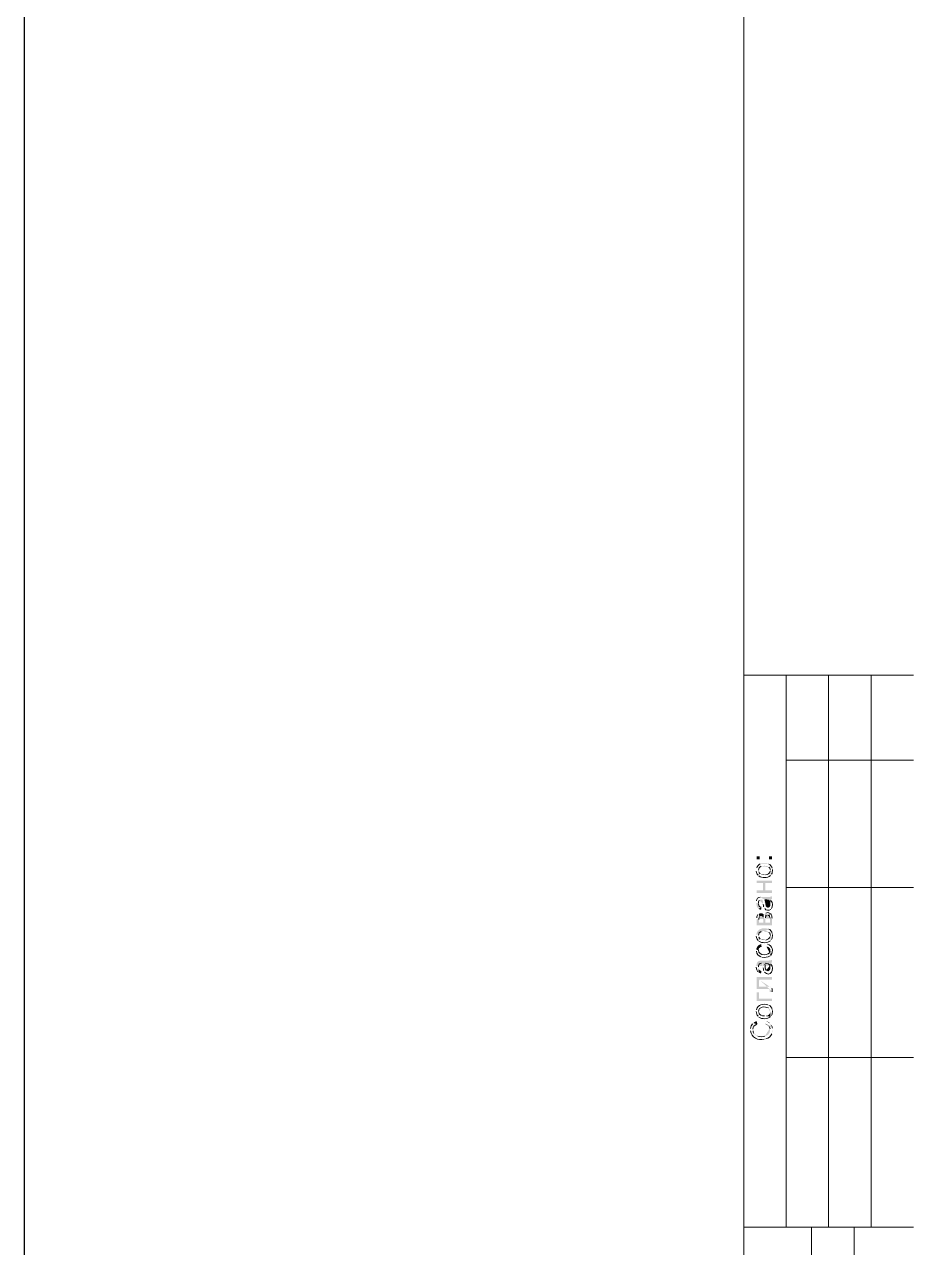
# Model space of a CAD drawing. Header units: millimetres. Extents: x 148937 to 2048786, y 870 to 351006.
# Drawn here: x 494549 to 505009, y 280443 to 294839 of the extents above; entities that cross this region are included whole.
import ezdxf

# ---------------------------------------------------------------- set-up
doc = ezdxf.new("R2010")
doc.units = ezdxf.units.MM
doc.layers.add('PDF _Геометрия', color=7, linetype='Continuous')
doc.layers.add('PDF _Сплошная заливка', color=7, linetype='Continuous', true_color=0x007eff)

msp = doc.modelspace()

# ---------------------------------------------------------------- hatches: boundary and pattern name
at = {"layer": 'PDF _Сплошная заливка', "transparency": 33554559}
h = msp.add_hatch(color=7, dxfattribs=at)
h.paths.add_polyline_path([(503159.38134, 284882.85384), (503159.38134, 284874.26092)], flags=0)
h.paths.add_polyline_path([(503180.86362, 284824.85169), (503185.16007, 284820.55523), (503185.16007, 284885.00206)], flags=0)
h.paths.add_polyline_path([(503217.38349, 284930.11484), (503223.82817, 284932.26307), (503230.27286, 284934.4113), (503245.31045, 284934.4113), (503253.90336, 284936.55953), (503256.05159, 284936.55953), (503264.6445, 284934.4113), (503271.08918, 284934.4113), (503279.68209, 284932.26307), (503286.12678, 284932.26307), (503290.42323, 284930.11484), (503296.86792, 284927.96662), (503301.16437, 284923.67016), (503307.60905, 284921.52193), (503307.60905, 284919.37371)], flags=0)
h.paths.add_polyline_path([(503324.79488, 284882.85384), (503324.79488, 284820.55523), (503329.09133, 284824.85169), (503333.38779, 284831.29637), (503337.68424, 284835.59283)], flags=0)
h.paths.add_polyline_path([(503348.42538, 284893.59497), (503348.42538, 284900.03966), (503346.27715, 284906.48434)], flags=0)
h.paths.add_polyline_path([(503307.60905, 284955.89358), (503305.46083, 284958.04181), (503301.16437, 284960.19003), (503294.71969, 284962.33826), (503288.27501, 284962.33826), (503281.83032, 284964.48649), (503275.38564, 284966.63472), (503230.27286, 284966.63472), (503223.82817, 284964.48649), (503217.38349, 284962.33826), (503210.93881, 284960.19003), (503204.49412, 284958.04181)], flags=0)
h.paths.add_polyline_path([(503163.6778, 284910.7808), (503161.52957, 284904.33611), (503161.52957, 284897.89143), (503159.38134, 284889.29852)], flags=0)
for points in [[(503163.67762, 284762.55252), (503163.67762, 284732.47733), (503238.86559, 284732.47733), (503238.86559, 284646.54822), (503264.64433, 284732.47733), (503344.12875, 284732.47733), (503344.12875, 284762.55252)], [(503163.67762, 284646.54857), (503163.67762, 284616.47338), (503344.12875, 284616.47338), (503344.12875, 284646.54857), (503264.64433, 284646.54857), (503264.64433, 284732.47768), (503238.86559, 284646.54857)], [(503322.64438, 284500.46956), (503324.7926, 284494.02488), (503324.7926, 284481.13552), (503326.94083, 284534.84121), (503322.64438, 284539.13766)], [(503183.01307, 283997.78288), (503185.1613, 283941.92896), (503185.1613, 283950.52187), (503189.45775, 283963.41124), (503193.75421, 283967.70769), (503198.05066, 283969.85592), (503202.34712, 283974.15238), (503208.7918, 283978.44883), (503215.23649, 283980.59706), (503221.68117, 283982.74529), (503217.38471, 284012.82048), (503215.23649, 284012.82048), (503208.7918, 284010.67225), (503200.19889, 284008.52402), (503195.90244, 284006.37579), (503189.45775, 284002.07934)], [(503322.64438, 283752.88615), (503324.7926, 283746.44146), (503324.7926, 283731.40387), (503326.94083, 283785.10956), (503322.64438, 283791.55424)], [(503185.15903, 283681.99424), (503189.45548, 283677.69778), (503195.90016, 283675.54956), (503202.34485, 283671.2531), (503208.78953, 283669.10487), (503215.23421, 283669.10487), (503219.53067, 283699.18006), (503215.23421, 283699.18006), (503206.6413, 283701.32829), (503202.34485, 283705.62474), (503195.90016, 283709.9212), (503193.75194, 283714.21765), (503189.45548, 283716.36588), (503187.30725, 283722.81056), (503187.30725, 283729.25525), (503185.15903, 283737.84816), (503185.15903, 283746.44107)], [(503163.67762, 283445.68897), (503163.67762, 283342.57404), (503344.12875, 283342.57404), (503344.12875, 283372.64923), (503189.45636, 283372.64923), (503189.45636, 283445.68897)]]:
    msp.add_hatch(color=7, dxfattribs=at).paths.add_polyline_path(points)
h = msp.add_hatch(color=7, dxfattribs=at)
h.paths.add_polyline_path([(503185.15903, 284820.55558), (503189.45548, 284816.25913)], flags=0)
h.paths.add_polyline_path([(503324.79383, 284820.55558), (503324.79383, 284882.85418), (503324.79383, 284878.55773), (503322.6456, 284872.11305)], flags=0)
h.paths.add_polyline_path([(503271.08813, 284829.14849), (503236.71649, 284829.14849), (503223.82712, 284833.44495), (503217.38244, 284835.59318), (503213.08599, 284837.7414), (503206.6413, 284839.88963)], flags=0)
h.paths.add_polyline_path([(503189.45548, 284863.52014), (503187.30725, 284867.81659), (503185.15903, 284876.4095), (503185.15903, 284882.85418)], flags=0)
h = msp.add_hatch(color=7, dxfattribs=at)
h.paths.add_polyline_path([(503159.38134, 284498.32142), (503159.38134, 284489.72851), (503161.52957, 284483.28383), (503161.52957, 284476.83915), (503163.6778, 284470.39446), (503163.6778, 284463.94978), (503165.82603, 284457.5051), (503167.97425, 284451.06041), (503172.27071, 284444.61573), (503176.56716, 284440.31928), (503178.71539, 284433.87459), (503185.16007, 284429.57814), (503185.16007, 284494.02497)], flags=0)
h.paths.add_polyline_path([(503195.90121, 284528.39661), (503195.90121, 284530.54484), (503200.19767, 284532.69307), (503206.64235, 284534.8413), (503213.08704, 284536.98952), (503230.27286, 284536.98952), (503232.42108, 284532.69307), (503232.42108, 284528.39661), (503236.71754, 284515.50725), (503236.71754, 284506.91434), (503238.86577, 284500.46965), (503238.86577, 284491.87674), (503241.014, 284483.28383)], flags=0)
h.paths.add_polyline_path([(503245.31045, 284451.06041), (503249.60691, 284444.61573), (503251.75513, 284438.17105), (503253.90336, 284536.98952), (503264.6445, 284536.98952)], flags=0)
h.paths.add_polyline_path([(503320.49842, 284506.91434), (503322.64665, 284500.46965), (503322.64665, 284539.13775), (503324.79488, 284541.28598), (503333.38779, 284541.28598), (503339.83247, 284543.43421), (503344.12893, 284545.58243), (503344.12893, 284577.80585), (503341.9807, 284577.80585), (503335.53601, 284573.50939), (503329.09133, 284571.36117), (503322.64665, 284571.36117), (503320.49842, 284569.21294), (503217.38349, 284569.21294), (503210.93881, 284567.06471), (503204.49412, 284567.06471)], flags=0)
h.paths.add_polyline_path([(503161.52957, 284521.95193), (503161.52957, 284513.35902), (503159.38134, 284506.91434)], flags=0)
h = msp.add_hatch(color=7, dxfattribs=at)
h.paths.add_polyline_path([(503185.15903, 284429.57656), (503189.45548, 284427.42834), (503195.90016, 284423.13188), (503202.34485, 284420.98365), (503215.23421, 284416.6872), (503219.53067, 284446.76239), (503215.23421, 284448.91061)], flags=0)
h.paths.add_polyline_path([(503185.15903, 284485.43048), (503185.15903, 284494.0234)], flags=0)
h = msp.add_hatch(color=7, dxfattribs=at)
h.paths.add_polyline_path([(503251.75356, 284438.17022), (503256.05002, 284433.87376), (503258.19824, 284431.72553)], flags=0)
h.paths.add_polyline_path([(503329.08976, 284423.13262), (503335.53444, 284427.42908), (503339.8309, 284433.87376)], flags=0)
h.paths.add_polyline_path([(503335.53444, 284521.9511), (503331.23799, 284528.39578), (503326.94153, 284534.84047), (503324.7933, 284481.13477), (503324.7933, 284470.39363), (503322.64508, 284463.94895), (503320.49685, 284457.50427), (503316.20039, 284453.20781), (503314.05216, 284451.05958), (503309.75571, 284446.76313), (503303.31103, 284444.6149), (503288.27343, 284444.6149), (503281.82875, 284448.91136), (503279.68052, 284448.91136), (503275.38407, 284455.35604), (503271.08761, 284459.6525), (503271.08761, 284463.94895), (503268.93938, 284470.39363), (503266.79115, 284478.98654), (503266.79115, 284487.57946), (503264.64293, 284491.87591), (503264.64293, 284498.32059), (503260.34647, 284515.50642), (503260.34647, 284521.9511), (503258.19824, 284526.24755), (503256.05002, 284532.69224), (503253.90179, 284536.98869)], flags=0)
h = msp.add_hatch(color=7, dxfattribs=at)
h.paths.add_polyline_path([(503163.67762, 284307.1282), (503163.67762, 284236.23668), (503344.12875, 284236.23668), (503344.12875, 284317.86934)], flags=0)
h.paths.add_polyline_path([(503326.94293, 284373.72326), (503320.49825, 284378.01971), (503320.49825, 284266.31187), (503264.64433, 284266.31187), (503264.64433, 284304.97997), (503262.4961, 284371.57503), (503256.05141, 284367.27857), (503253.90319, 284360.83389), (503251.75496, 284356.53743), (503249.60673, 284358.68566), (503245.31028, 284362.98212), (503241.01382, 284266.31187), (503189.45636, 284266.31187), (503189.45636, 284300.68351), (503185.1599, 284367.27857), (503178.71522, 284362.98212)], flags=0)
h.paths.add_polyline_path([(503163.67762, 284324.31402), (503163.67762, 284315.72111)], flags=0)
h = msp.add_hatch(color=7, dxfattribs=at)
h.paths.add_polyline_path([(503185.15903, 284367.27831), (503189.45548, 284300.68325), (503189.45548, 284302.83148)], flags=0)
h.paths.add_polyline_path([(503195.90016, 284335.05489), (503195.90016, 284339.35135), (503202.34485, 284343.64781), (503206.6413, 284345.79603), (503217.38244, 284345.79603), (503223.82712, 284343.64781), (503230.27181, 284339.35135), (503238.86472, 284326.46198), (503238.86472, 284317.86907), (503241.01295, 284309.27616), (503241.01295, 284266.31161), (503245.3094, 284362.98185), (503241.01295, 284367.27831), (503234.56826, 284371.57477), (503232.42004, 284373.72299), (503225.97535, 284375.87122), (503219.53067, 284375.87122), (503213.08599, 284378.01945), (503208.78953, 284378.01945), (503202.34485, 284375.87122), (503189.45548, 284371.57477)], flags=0)
h = msp.add_hatch(color=7, dxfattribs=at)
h.paths.add_polyline_path([(503262.49645, 284371.57459), (503264.64468, 284304.97953), (503264.64468, 284315.72067), (503266.7929, 284322.16535)], flags=0)
h.paths.add_polyline_path([(503286.12695, 284352.24054), (503292.57164, 284354.38877), (503296.86809, 284352.24054)], flags=0)
h.paths.add_polyline_path([(503320.4986, 284317.8689), (503320.4986, 284266.31143), (503320.4986, 284378.01927), (503316.20214, 284380.1675)], flags=0)
h.paths.add_polyline_path([(503273.23759, 284380.1675), (503266.7929, 284375.87105)], flags=0)
h = msp.add_hatch(color=7, dxfattribs=at)
h.paths.add_polyline_path([(503159.38134, 284115.93606), (503159.38134, 284107.34315)], flags=0)
h.paths.add_polyline_path([(503180.86362, 284057.93391), (503185.16007, 284053.63746), (503185.16007, 284118.08429)], flags=0)
h.paths.add_polyline_path([(503217.38349, 284163.19707), (503223.82817, 284165.3453), (503230.27286, 284167.49353), (503245.31045, 284167.49353), (503253.90336, 284169.64175), (503256.05159, 284169.64175), (503264.6445, 284167.49353), (503279.68209, 284167.49353), (503286.12678, 284165.3453), (503290.42323, 284163.19707), (503296.86792, 284161.04884), (503301.16437, 284156.75239), (503307.60905, 284154.60416), (503307.60905, 284152.45593)], flags=0)
h.paths.add_polyline_path([(503324.79488, 284115.93606), (503324.79488, 284053.63746), (503329.09133, 284060.08214), (503337.68424, 284068.67505)], flags=0)
h.paths.add_polyline_path([(503348.42538, 284126.6772), (503348.42538, 284133.12188), (503346.27715, 284139.56657)], flags=0)
h.paths.add_polyline_path([(503307.60905, 284188.9758), (503305.46083, 284191.12403), (503301.16437, 284193.27226), (503294.71969, 284195.42049), (503288.27501, 284195.42049), (503281.83032, 284197.56871), (503275.38564, 284199.71694), (503230.27286, 284199.71694), (503223.82817, 284197.56871), (503217.38349, 284195.42049), (503210.93881, 284193.27226), (503204.49412, 284191.12403), (503200.19767, 284188.9758), (503193.75299, 284184.67935), (503189.45653, 284180.38289), (503185.16007, 284176.08644), (503176.56716, 284167.49353), (503172.27071, 284161.04884), (503167.97425, 284156.75239), (503165.82603, 284150.3077), (503161.52957, 284137.41834), (503161.52957, 284130.97366), (503159.38134, 284122.38074)], flags=0)
h = msp.add_hatch(color=7, dxfattribs=at)
h.paths.add_polyline_path([(503185.15903, 284053.63671), (503189.45548, 284049.34026)], flags=0)
h.paths.add_polyline_path([(503324.79383, 284053.63671), (503324.79383, 284115.93532), (503324.79383, 284113.78709), (503322.6456, 284105.19418)], flags=0)
h.paths.add_polyline_path([(503271.08813, 284062.22963), (503236.71649, 284062.22963), (503223.82712, 284066.52608), (503217.38244, 284068.67431), (503213.08599, 284070.82254), (503206.6413, 284072.97076)], flags=0)
h.paths.add_polyline_path([(503189.45548, 284096.60127), (503187.30725, 284100.89772), (503185.15903, 284109.49064), (503185.15903, 284115.93532)], flags=0)
h = msp.add_hatch(color=7, dxfattribs=at)
h.paths.add_polyline_path([(503159.38134, 283939.78091), (503159.38134, 283937.63268), (503161.52957, 283929.03977)], flags=0)
h.paths.add_polyline_path([(503213.08704, 283864.59294), (503219.53172, 283862.44471), (503225.9764, 283860.29648)], flags=0)
h.paths.add_polyline_path([(503320.49842, 283877.4823), (503324.79488, 283881.77876), (503324.79488, 283939.78091), (503322.64665, 283931.188)], flags=0)
h.paths.add_polyline_path([(503185.16007, 283941.92914), (503183.01185, 283997.78306), (503178.71539, 283993.4866), (503174.41894, 283989.19015), (503172.27071, 283987.04192), (503170.12248, 283980.59723), (503165.82603, 283974.15255), (503163.6778, 283969.8561), (503161.52957, 283963.41141), (503161.52957, 283954.8185), (503159.38134, 283948.37382)], flags=0)
h = msp.add_hatch(color=7, dxfattribs=at)
h.paths.add_polyline_path([(503279.68157, 283984.89404), (503283.97803, 283984.89404), (503290.42271, 283982.74581), (503296.86739, 283980.59758), (503303.31207, 283978.44936), (503320.4979, 283961.26353), (503322.64612, 283954.81885), (503322.64612, 283948.37417), (503324.79435, 283939.78126), (503324.79435, 283881.77911), (503329.09081, 283883.92734)], flags=0)
h.paths.add_polyline_path([(503290.42271, 284014.96923), (503281.8298, 284014.96923)], flags=0)
h = msp.add_hatch(color=7, dxfattribs=at)
h.paths.add_polyline_path([(503159.38134, 283750.73801), (503159.38134, 283742.14509)], flags=0)
h.paths.add_polyline_path([(503178.71539, 283686.29117), (503185.16007, 283681.99472), (503185.16007, 283746.44155)], flags=0)
h.paths.add_polyline_path([(503221.67995, 283789.4061), (503230.27286, 283789.4061), (503232.42108, 283785.10965), (503232.42108, 283778.66497), (503236.71754, 283765.7756), (503236.71754, 283759.33092), (503238.86577, 283750.73801), (503238.86577, 283742.14509), (503241.014, 283733.55218)], flags=0)
h.paths.add_polyline_path([(503245.31045, 283703.477), (503249.60691, 283697.03231), (503251.75513, 283690.58763), (503253.90336, 283789.4061), (503264.6445, 283789.4061)], flags=0)
h.paths.add_polyline_path([(503320.49842, 283759.33092), (503322.64665, 283752.88623), (503322.64665, 283791.55433), (503324.79488, 283791.55433), (503333.38779, 283793.70256), (503339.83247, 283795.85079), (503344.12893, 283797.99902), (503344.12893, 283830.22243), (503341.9807, 283828.0742), (503335.53601, 283825.92598), (503322.64665, 283821.62952), (503311.90551, 283821.62952), (503305.46083, 283819.48129), (503204.49412, 283819.48129), (503200.19767, 283817.33306), (503198.04944, 283817.33306), (503189.45653, 283815.18484), (503185.16007, 283813.03661), (503178.71539, 283808.74015), (503176.56716, 283806.59193), (503172.27071, 283800.14724), (503167.97425, 283795.85079), (503165.82603, 283787.25788), (503163.6778, 283785.10965), (503163.6778, 283778.66497), (503161.52957, 283772.22028), (503161.52957, 283765.7756), (503159.38134, 283757.18269)], flags=0)
h = msp.add_hatch(color=7, dxfattribs=at)
h.paths.add_polyline_path([(503251.75356, 283690.5868), (503256.05002, 283684.14212)], flags=0)
h.paths.add_polyline_path([(503331.23799, 283778.66414), (503326.94153, 283785.10882), (503324.7933, 283731.40313), (503324.7933, 283722.81022), (503322.64508, 283716.36553), (503320.49685, 283709.92085), (503316.20039, 283705.62439), (503314.05216, 283703.47617), (503309.75571, 283699.17971), (503296.86634, 283694.88325), (503294.71811, 283694.88325), (503281.82875, 283699.17971), (503279.68052, 283701.32794), (503275.38407, 283705.62439)], flags=0)
h.paths.add_polyline_path([(503258.19824, 283778.66414), (503256.05002, 283785.10882), (503253.90179, 283789.40527)], flags=0)
h = msp.add_hatch(color=7, dxfattribs=at)
h.paths.add_polyline_path([(503163.67762, 283626.14041), (503163.67762, 283484.35738), (503307.60888, 283484.35738), (503311.90534, 283482.20915), (503318.35002, 283477.91269), (503318.35002, 283449.98573), (503344.12875, 283449.98573), (503346.27698, 283454.28219)], flags=0)
h.paths.add_polyline_path([(503341.98052, 283497.24674), (503339.8323, 283501.5432), (503337.68407, 283501.5432), (503333.38761, 283507.98788), (503326.94293, 283510.13611), (503320.49825, 283512.28434), (503318.35002, 283514.43256), (503189.45636, 283514.43256), (503189.45636, 283596.06522)], flags=0)
h = msp.add_hatch(color=7, dxfattribs=at)
h.paths.add_polyline_path([(503159.38134, 283222.27364), (503159.38134, 283220.12541)], flags=0)
h.paths.add_polyline_path([(503180.86362, 283164.27149), (503185.16007, 283159.97504), (503185.16007, 283222.27364)], flags=0)
h.paths.add_polyline_path([(503301.16437, 283263.08997), (503307.60905, 283258.79351), (503307.60905, 283256.64528), (503314.05374, 283252.34883), (503316.20197, 283248.05237), (503320.49842, 283241.60769), (503322.64665, 283235.16301), (503322.64665, 283228.71832), (503324.79488, 283222.27364), (503324.79488, 283159.97504), (503329.09133, 283164.27149), (503333.38779, 283170.71617), (503337.68424, 283175.01263)], flags=0)
h.paths.add_polyline_path([(503348.42538, 283233.01478), (503348.42538, 283239.45946), (503346.27715, 283245.90414)], flags=0)
h.paths.add_polyline_path([(503307.60905, 283295.31338), (503305.46083, 283295.31338), (503301.16437, 283297.46161), (503294.71969, 283299.60984)], flags=0)
h.paths.add_polyline_path([(503161.52957, 283241.60769), (503161.52957, 283235.16301), (503159.38134, 283228.71832)], flags=0)
h = msp.add_hatch(color=7, dxfattribs=at)
h.paths.add_polyline_path([(503185.15903, 283159.97538), (503189.45548, 283155.67893)], flags=0)
h.paths.add_polyline_path([(503324.79383, 283159.97538), (503324.79383, 283222.27399), (503324.79383, 283217.97753), (503322.6456, 283211.53285), (503318.34914, 283198.64348), (503316.20092, 283194.34703), (503311.90446, 283187.90235), (503307.60801, 283183.60589), (503305.45978, 283183.60589), (503301.16332, 283179.30943), (503296.86687, 283177.16121), (503290.42218, 283172.86475), (503283.9775, 283170.71652), (503277.53282, 283170.71652), (503271.08813, 283168.5683), (503253.90231, 283168.5683)], flags=0)
h.paths.add_polyline_path([(503187.30725, 283207.23639), (503185.15903, 283213.68108), (503185.15903, 283222.27399)], flags=0)
h = msp.add_hatch(color=7, dxfattribs=at)
h.paths.add_polyline_path([(503090.63648, 283007.45087), (503090.63648, 282992.41327)], flags=0)
h.paths.add_polyline_path([(503251.75356, 282893.5948), (503260.34647, 282895.74303), (503266.79115, 282895.74303), (503273.23584, 282897.89125)], flags=0)
h.paths.add_polyline_path([(503341.97912, 282958.04163), (503344.12735, 282964.48631), (503344.12735, 282970.931), (503348.42381, 282983.82036), (503348.42381, 283024.63669)], flags=0)
h.paths.add_polyline_path([(503337.68267, 283056.86011), (503335.53444, 283063.30479), (503331.23799, 283067.60124), (503326.94153, 283074.04593), (503324.7933, 283078.34238), (503320.49685, 283005.30264), (503320.49685, 282994.5615), (503318.34862, 282988.11682), (503318.34862, 282981.67214), (503316.20039, 282975.22745), (503311.90394, 282968.78277), (503309.75571, 282962.33809), (503305.45925, 282958.04163), (503301.1628, 282951.59695), (503296.86634, 282947.30049), (503292.56989, 282943.00404), (503286.1252, 282940.85581), (503279.68052, 282936.55935), (503273.23584, 282934.41113), (503273.23584, 282932.2629), (503266.79115, 282930.11467), (503260.34647, 282930.11467)], flags=0)
h.paths.add_polyline_path([(503176.56559, 282930.11467), (503170.12091, 282932.2629), (503163.67622, 282934.41113), (503159.37977, 282936.55935), (503152.93509, 282940.85581), (503146.4904, 282945.15226), (503137.89749, 282953.74518), (503133.60104, 282960.18986), (503131.45281, 282962.33809)], flags=0)
h.paths.add_polyline_path([(503120.71167, 282992.41327), (503118.56344, 282998.85796), (503118.56344, 283080.49061), (503114.26699, 283076.19415)], flags=0)
h.paths.add_polyline_path([(503090.63648, 283022.48846), (503090.63648, 283016.04378)], flags=0)
h = msp.add_hatch(color=7, dxfattribs=at)
h.paths.add_polyline_path([(503118.56449, 283080.48982), (503118.56449, 283007.45008), (503118.56449, 283011.74654)], flags=0)
h.paths.add_polyline_path([(503163.67727, 283071.89691), (503172.27018, 283074.04514), (503163.67727, 283106.26856), (503159.38082, 283106.26856), (503152.93613, 283104.12033), (503146.49145, 283099.82387), (503140.04677, 283097.67564), (503133.60209, 283093.37919), (503129.30563, 283089.08273), (503122.86095, 283084.78628)], flags=0)
h = msp.add_hatch(color=7, dxfattribs=at)
h.paths.add_polyline_path([(503258.20017, 283078.34168), (503264.64485, 283076.19346), (503273.23776, 283074.04523), (503279.68244, 283071.897), (503286.12713, 283067.60054), (503290.42358, 283065.45232), (503296.86827, 283061.15586), (503301.16472, 283056.85941), (503305.46118, 283052.56295), (503307.6094, 283050.41472)], flags=0)
h.paths.add_polyline_path([(503320.49877, 283018.19131), (503320.49877, 283005.30194), (503324.79523, 283078.34168)], flags=0)
h.paths.add_polyline_path([(503324.79523, 283078.34168, 0.133711195), (503273.23776, 283108.41687)], flags=0)
h.paths.add_polyline_path([(503273.23776, 283108.41687), (503266.79308, 283110.5651)], flags=0)

# ---------------------------------------------------------------- linework, layer by layer
at = {"color": 3}
msp.add_lwpolyline([(494549.10833, 351006.44095), (642718.89428, 351006.44095), (642718.89428, 246432.46935), (494549.10833, 246432.46935)], close=True, dxfattribs=at)
at = {"layer": 'PDF _Геометрия', "lineweight": 15}
msp.add_lwpolyline([(503011.15311, 271681.99412), (503011.15311, 313677.69555), (562405.35307, 313677.69555), (562405.35307, 271681.99412)], close=True, dxfattribs=at)
for points in [[(503011.15311, 287179.30869), (505009.00484, 287179.30869)], [(503509.54351, 287179.30869), (503509.54351, 280680.91986)], [(504010.07987, 287179.30869), (504010.07987, 280680.91986)], [(504510.61622, 287179.30869), (504510.61622, 280680.91986)], [(503509.54351, 286180.38302), (505009.00649, 286180.38302)], [(503509.54351, 284680.91991), (505009.00649, 284680.91991)], [(503509.54351, 282680.92043), (505009.00649, 282680.92043)], [(503011.15311, 280680.91986), (505009.00484, 280680.91986)], [(503810.29189, 280680.91986), (503810.29189, 272180.38288), (505009.00295, 272180.38288)], [(504310.83262, 280680.91986), (504310.83262, 272180.38288)]]:
    msp.add_lwpolyline(points, dxfattribs=at)
for points in [[(503204.49412, 284958.04181), (503190.20841, 284951.77614), (503166.86434, 284926.21223), (503163.6778, 284910.7808)], [(503185.16007, 284885.00206), (503184.73043, 284904.83737), (503200.05445, 284922.45283), (503217.38349, 284930.11484)], [(503346.27715, 284906.48434), (503339.43863, 284926.96411), (503328.19624, 284946.58459), (503307.60905, 284955.89358)], [(503307.60905, 284919.37371), (503324.29362, 284901.97306), (503320.06878, 284901.22118), (503324.79488, 284882.85384)], [(503159.38134, 284874.26092), (503165.5396, 284847.47969), (503162.85431, 284847.08584), (503180.86362, 284824.85169)], [(503206.6413, 284839.88963), (503199.37313, 284847.80227), (503191.85434, 284851.8839), (503189.45548, 284863.52014)], [(503189.45548, 284816.25913), (503222.10854, 284789.26306), (503293.14327, 284791.12486), (503324.79383, 284820.55558)], [(503322.6456, 284872.11305), (503317.84789, 284843.79224), (503295.79275, 284835.8438), (503271.08813, 284829.14849)], [(503337.68424, 284835.59283), (503349.60691, 284858.82949), (503348.49699, 284867.81624), (503348.42538, 284893.59497)], [(503204.49412, 284567.06471), (503179.86111, 284568.28204), (503164.82352, 284543.97126), (503161.52957, 284521.95193)], [(503185.16007, 284494.02497), (503184.33659, 284504.37227), (503186.98607, 284521.77291), (503195.90121, 284528.39661)], [(503215.23421, 284448.91061), (503192.57041, 284453.09966), (503188.23815, 284466.13224), (503185.15903, 284485.43048)], [(503241.014, 284483.28383), (503240.0831, 284472.18465), (503244.34375, 284461.62253), (503245.31045, 284451.06041)], [(503264.6445, 284536.98952), (503287.91697, 284540.24767), (503311.65488, 284529.57814), (503320.49842, 284506.91434)], [(503339.8309, 284433.87376), (503352.72026, 284455.10541), (503352.03999, 284502.97509), (503335.53444, 284521.9511)], [(503178.71522, 284362.98212), (503165.93326, 284353.74474), (503167.79506, 284337.41821), (503163.67762, 284324.31402)], [(503189.45548, 284302.83148), (503189.70611, 284319.55185), (503187.59368, 284319.69507), (503195.90016, 284335.05489)], [(503258.19824, 284431.72553), (503271.05181, 284406.69868), (503310.6508, 284406.34064), (503329.08976, 284423.13262)], [(503266.7929, 284322.16535), (503265.61138, 284337.48938), (503270.65971, 284347.90828), (503286.12695, 284352.24054)], [(503316.20214, 284380.1675), (503302.88313, 284385.32325), (503286.27017, 284387.14924), (503273.23759, 284380.1675)], [(503296.86809, 284352.24054), (503317.31206, 284354.56779), (503317.13304, 284329.11129), (503320.4986, 284317.8689)], [(503344.12875, 284317.86934), (503345.05965, 284336.88115), (503341.22864, 284360.04621), (503326.94293, 284373.72326)], [(503346.27715, 284139.56657), (503339.43863, 284160.04634), (503328.19624, 284179.66682), (503307.60905, 284188.9758)], [(503159.38134, 284107.34315), (503165.5396, 284080.56191), (503162.85431, 284080.16807), (503180.86362, 284057.93391)], [(503185.16007, 284118.08429), (503184.73043, 284137.91959), (503200.05445, 284155.53506), (503217.38349, 284163.19707)], [(503206.6413, 284072.97076), (503199.37313, 284080.8834), (503191.85434, 284084.96504), (503189.45548, 284096.60127)], [(503189.45548, 284049.34026), (503223.54069, 284023.13188), (503291.63951, 284023.48992), (503324.79383, 284053.63671)], [(503322.6456, 284105.19418), (503317.84789, 284076.83757), (503295.79275, 284068.92494), (503271.08813, 284062.22963)], [(503307.60905, 284152.45593), (503324.29362, 284135.05529), (503320.06878, 284134.30341), (503324.79488, 284115.93606)], [(503337.68424, 284068.67505), (503349.60691, 284091.91171), (503348.49699, 284100.89847), (503348.42538, 284126.6772)], [(503161.52957, 283929.03977), (503164.50129, 283895.16938), (503181.72291, 283876.01435), (503213.08704, 283864.59294)], [(503322.64665, 283931.188), (503319.06627, 283871.50307), (503178.39316, 283874.90443), (503185.16007, 283941.92914)], [(503329.09081, 283883.92734), (503364.67978, 283929.43396), (503353.47319, 283998.85752), (503290.42271, 284014.96923)], [(503185.16007, 283746.44155), (503184.80204, 283770.14366), (503194.25424, 283791.48272), (503221.67995, 283789.4061)], [(503225.9764, 283860.29648), (503258.0566, 283856.03583), (503294.57647, 283855.53458), (503320.49842, 283877.4823)], [(503256.05002, 283684.14212), (503324.29205, 283616.68777), (503380.03856, 283718.37054), (503331.23799, 283778.66414)], [(503275.38407, 283705.62439), (503265.21579, 283720.69779), (503264.85775, 283758.5066), (503258.19824, 283778.66414)], [(503264.6445, 283789.4061), (503289.67135, 283786.97145), (503308.0029, 283784.35777), (503320.49842, 283759.33092)], [(503159.38134, 283742.14509), (503167.5088, 283706.12648), (503157.44794, 283719.5529), (503178.71539, 283686.29117)], [(503241.014, 283733.55218), (503240.04729, 283723.13328), (503244.63018, 283713.46626), (503245.31045, 283703.477)], [(503346.27698, 283454.28219), (503345.23867, 283472.14828), (503349.3561, 283480.56217), (503341.98052, 283497.24674)], [(503159.38134, 283220.12541), (503162.13823, 283194.02444), (503163.82101, 283184.50064), (503180.86362, 283164.27149)], [(503294.71969, 283299.60984), (503239.83247, 283316.79566), (503177.8561, 283303.72727), (503161.52957, 283241.60769)], [(503185.16007, 283222.27364), (503186.91446, 283279.23748), (503261.67279, 283284.2142), (503301.16437, 283263.08997)], [(503253.90231, 283168.5683), (503227.47911, 283167.10034), (503194.28899, 283178.48595), (503187.30725, 283207.23639)], [(503346.27715, 283245.90414), (503341.58686, 283263.77024), (503325.22452, 283287.9736), (503307.60905, 283295.31338)], [(503337.68424, 283175.01263), (503349.60691, 283198.24929), (503348.49699, 283207.23605), (503348.42538, 283233.01478)], [(503114.26699, 283076.19415), (503099.44422, 283059.6528), (503095.07615, 283043.6127), (503090.63648, 283022.48846)], [(503118.56449, 283011.74654), (503124.14988, 283046.51202), (503131.8835, 283055.03332), (503163.67727, 283071.89691)], [(503189.45548, 283155.67893), (503220.10353, 283127.68036), (503295.97177, 283129.54216), (503324.79383, 283159.97538)], [(503307.6094, 283050.41472), (503311.65523, 283036.73767), (503317.31223, 283037.66857), (503320.49877, 283018.19131)], [(503348.42381, 283024.63669), (503344.87923, 283035.34202), (503346.20397, 283047.90916), (503337.68267, 283056.86011)], [(503090.63648, 282992.41327), (503103.49004, 282910.70901), (503177.24586, 282878.34238), (503251.75356, 282893.5948)], [(503131.45281, 282962.33809), (503126.36867, 282971.57547), (503119.45854, 282981.20669), (503120.71167, 282992.41327)], [(503260.34647, 282930.11467), (503233.67264, 282920.37604), (503203.31103, 282922.63168), (503176.56559, 282930.11467)], [(503273.23584, 282897.89125), (503306.35435, 282910.81642), (503326.44028, 282925.46018), (503341.97912, 282958.04163)]]:
    msp.add_open_spline(points, degree=3, dxfattribs=at)
at = {"layer": 'PDF _Сплошная заливка', "color": 7, "lineweight": 15, "transparency": 33554559}
for points in [[(503198.04788, 285011.74663), (503198.04788, 285046.11792), (503163.67337, 285011.74663), (503163.67337, 285046.11792)], [(503344.13016, 285011.74663), (503344.13016, 285046.11792), (503309.75995, 285011.74663), (503309.75995, 285046.11792)], [(503163.67762, 283626.14041), (503189.45636, 283596.06522), (503344.12875, 283626.14041), (503344.12875, 283596.06522)]]:
    msp.add_solid(points, dxfattribs=at)

doc.saveas('drawing.dxf')
